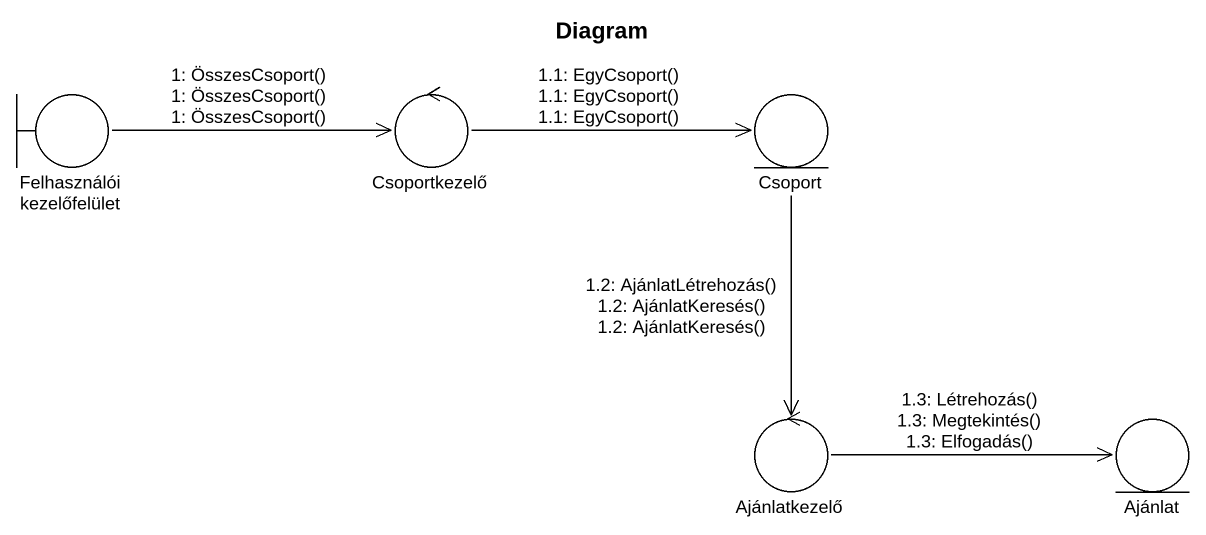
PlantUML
@startuml
title Diagram
boundary "Felhasználói kezelőfelület" as Felhasználói_kezelőfelület
control Csoportkezelő
entity Csoport
control Ajánlatkezelő
entity Ajánlat
Felhasználói_kezelőfelület -right-> Csoportkezelő : 1: ÖsszesCsoport()\n1: ÖsszesCsoport()\n1: ÖsszesCsoport()
Csoportkezelő -right-> Csoport : 1.1: EgyCsoport()\n1.1: EgyCsoport()\n1.1: EgyCsoport()
Csoport --> Ajánlatkezelő : 1.2: AjánlatLétrehozás()\n1.2: AjánlatKeresés()\n1.2: AjánlatKeresés()
Ajánlatkezelő -right-> Ajánlat : 1.3: Létrehozás()\n1.3: Megtekintés()\n1.3: Elfogadás()
@enduml
